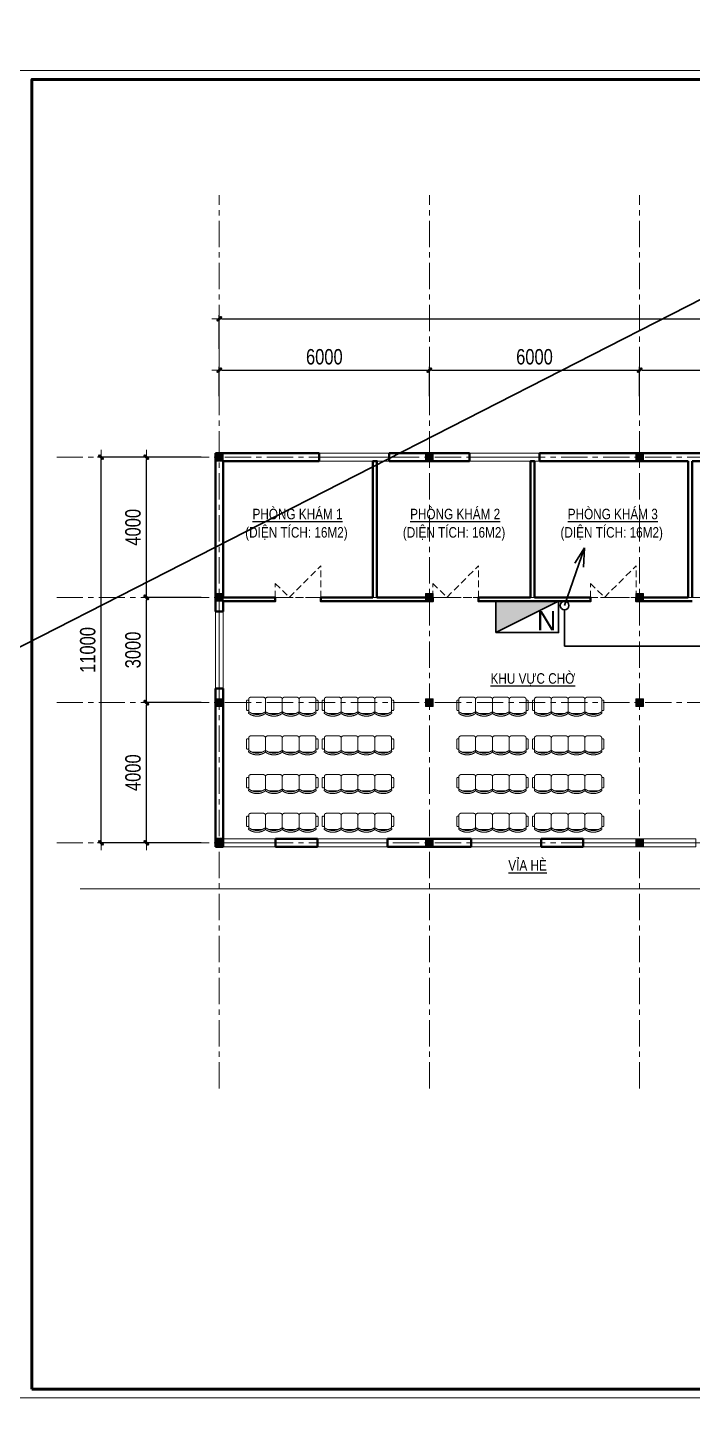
# Model space of a CAD drawing. Header units: millimetres. Extents: x 1109421 to 1726579, y -247837 to 144927.
# Drawn here: x 1224764 to 1243727, y -50244 to -10419 of the extents above; entities that cross this region are included whole.
import ezdxf
from ezdxf.enums import TextEntityAlignment as Align

# ---------------------------------------------------------------- set-up
doc = ezdxf.new("R2010")
doc.units = ezdxf.units.MM
doc.header["$LTSCALE"] = 600
doc.header["$MEASUREMENT"] = 0
doc.set_wipeout_variables(frame=1)
doc.linetypes.add('00_Hidden', pattern=[2.4, 1.6, -0.8])
doc.linetypes.add('CENTER', pattern=[2, 1.25, -0.25, 0.25, -0.25])
doc.layers.get('0').update_dxf_attribs({"lineweight": 0})
doc.layers.get('Defpoints').update_dxf_attribs({"lineweight": 0})
for name, color, linetype, lineweight in [('cat1', 30, 'Continuous', 50), ('cot', 40, 'Continuous', 13), ('dim', 144, 'Continuous', 13), ('Khungten_LCDI', 7, 'Continuous', 25), ('LC Net thay', 7, 'Continuous', 25), ('LC Text1', 3, 'Continuous', 20), ('LC Text2', 7, 'Continuous', 25), ('Noi that', 35, 'Continuous', 9), ('PCCC - CHUA CHAY - ONG D80', 30, 'Continuous', 35), ('PCCC - CHUACHAY - ONG D40', 6, 'Continuous', 35), ('PCCC - CHUACHAY - THIETBI', 1, 'Continuous', 35), ('PCCC-CHUACHAY-THIETBI', 1, 'Continuous', 35), ('thay1', 63, 'Continuous', 18), ('truc', 76, 'CENTER', 9)]:
    doc.layers.add(name, color=color, linetype=linetype, lineweight=lineweight)
doc.styles.add('chu theo TCVN', font='arial.ttf')
doc.styles.add('HOATBIF', font='hoatbif.shx', dxfattribs={"width": 0.8})
doc.styles.add('Khungten', font='VHAVAN.TTF', dxfattribs={"width": 0.9, "height": 5000})
doc.styles.add('T2', font='VHARIAL.TTF', dxfattribs={"width": 0.8})
doc.styles.add('Title', font='VHBLACK.TTF')
doc.dimstyles.new('1-200', dxfattribs={"dimscale": 200, "dimtxt": 2.5, "dimasz": 0.35, "dimexe": 0.5, "dimexo": 0, "dimgap": 0.8, "dimtad": 1, "dimdec": 0, "dimzin": 0, "dimdsep": 46, "dimtxsty": 'HOATBIF', "dimblk1": 'DOT', "dimblk2": 'DOT', "dimsah": 1, "dimcen": -1, "dimdle": 1, "dimclrd": 256, "dimclre": 256, "dimclrt": 4, "dimadec": 3, "dimazin": 2, "dimtfac": 0.333333, "dimtdec": 0, "dimtix": 1, "dimtmove": 2, "dimatfit": 3, "dimldrblk": 'DOT', "dimfxl": 1, "dimtvp": 0.833333, "dimtolj": 1, "dimtzin": 0, "dimarcsym": 0})

# ---------------------------------------------------------------- blocks, each defined once
blk = doc.blocks.new('DOT')
at = {"layer": 'dim'}
for p, q in [((-3, 0), (3, 0)), ((-1, -1), (1, 1))]:
    blk.add_line(p, q, dxfattribs=at)
blk.add_lwpolyline([(0.5, 1), (-1, -0.5), (-0.5, -1), (1, 0.5)], close=True, dxfattribs=at)
blk = doc.blocks.new('*D439')
at = {"layer": 'Defpoints', "color": 0, "transparency": 16777216}
for p in [(1228146, -29663), (1229707, -29663), (1229707, -33663)]:
    blk.add_point(p, dxfattribs=at)
at = {"layer": 'dim', "lineweight": -2, "transparency": 16777216}
for p, q in [((1229707, -29663), (1228046, -29663)), ((1228146, -33593), (1228146, -29733)), ((1229707, -33663), (1228046, -33663))]:
    blk.add_line(p, q, dxfattribs=at)
at = {"layer": 'dim', "lineweight": -2, "transparency": 16777216, "xscale": 70, "yscale": 70, "zscale": 70}
for p, rotation in [((1228146, -29663), 90), ((1228146, -33663), 270)]:
    blk.add_blockref('DOT', p, dxfattribs=dict(at, rotation=rotation))
at = {"layer": 'dim', "color": 4, "transparency": 16777216, "insert": (1227766, -31663), "char_height": 440, "attachment_point": 5, "rotation": 90, "style": 'HOATBIF'}
blk.add_mtext('\\A1;4000', dxfattribs=at)
blk = doc.blocks.new('_Dot')
at = {"color": 0, "linetype": 'ByBlock', "lineweight": -2}
blk.add_line((-0.5, 0), (-1, 0), dxfattribs=at)
at = {"color": 0, "linetype": 'ByBlock', "const_width": 0.5}
blk.add_lwpolyline([(-0.25, 0, 1), (0.25, 0, 1)], format="xyb", close=True, dxfattribs=at)
blk = doc.blocks.new('*D440')
at = {"layer": 'Defpoints', "color": 0, "transparency": 16777216}
for p in [(1228146, -26663), (1229707, -26663), (1229707, -29663)]:
    blk.add_point(p, dxfattribs=at)
at = {"layer": 'dim', "lineweight": -2, "transparency": 16777216}
for p, q in [((1229707, -26663), (1228046, -26663)), ((1228146, -29593), (1228146, -26733)), ((1229707, -29663), (1228046, -29663))]:
    blk.add_line(p, q, dxfattribs=at)
at = {"layer": 'dim', "lineweight": -2, "transparency": 16777216, "xscale": 70, "yscale": 70, "zscale": 70}
for p, rotation in [((1228146, -26663), 90), ((1228146, -29663), 270)]:
    blk.add_blockref('DOT', p, dxfattribs=dict(at, rotation=rotation))
at = {"layer": 'dim', "color": 4, "transparency": 16777216, "insert": (1227766, -28163), "char_height": 440, "attachment_point": 5, "rotation": 90, "style": 'HOATBIF'}
blk.add_mtext('\\A1;3000', dxfattribs=at)
blk = doc.blocks.new('*D441')
at = {"layer": 'Defpoints', "color": 0, "transparency": 16777216}
for p in [(1228146, -22663), (1229707, -22663), (1229707, -26663)]:
    blk.add_point(p, dxfattribs=at)
at = {"layer": 'dim', "lineweight": -2, "transparency": 16777216}
for p, q in [((1229707, -22663), (1228046, -22663)), ((1228146, -26593), (1228146, -22733)), ((1229707, -26663), (1228046, -26663))]:
    blk.add_line(p, q, dxfattribs=at)
at = {"layer": 'dim', "lineweight": -2, "transparency": 16777216, "xscale": 70, "yscale": 70, "zscale": 70}
for p, rotation in [((1228146, -22663), 90), ((1228146, -26663), 270)]:
    blk.add_blockref('DOT', p, dxfattribs=dict(at, rotation=rotation))
at = {"layer": 'dim', "color": 4, "transparency": 16777216, "insert": (1227766, -24663), "char_height": 440, "attachment_point": 5, "rotation": 90, "style": 'HOATBIF'}
blk.add_mtext('\\A1;4000', dxfattribs=at)
blk = doc.blocks.new('c330x450')
at = {"layer": 'cot', "ltscale": 2}
h = blk.add_hatch(color=256, dxfattribs=at)
h.dxf.hatch_style = 1
h.paths.add_polyline_path([(897343, 22412), (897563, 22412), (897563, 22632), (897343, 22632)])
blk.add_lwpolyline([(897343, 22412), (897563, 22412), (897563, 22632), (897343, 22632)], close=True, dxfattribs=at)
blk = doc.blocks.new('*D443')
at = {"layer": 'Defpoints', "color": 0, "transparency": 16777216}
for p in [(1272627, -18717), (1230227, -19574), (1272627, -20843)]:
    blk.add_point(p, dxfattribs=at)
at = {"layer": 'dim', "lineweight": -2, "transparency": 16777216}
for p, q in [((1230227, -19574), (1230227, -18617)), ((1230297, -18717), (1272557, -18717)), ((1272627, -20843), (1272627, -18617))]:
    blk.add_line(p, q, dxfattribs=at)
at = {"layer": 'dim', "lineweight": -2, "transparency": 16777216, "xscale": 70, "yscale": 70, "zscale": 70, "rotation": 180}
blk.add_blockref('DOT', (1230227, -18717), dxfattribs=at)
at = {"layer": 'dim', "lineweight": -2, "transparency": 16777216, "xscale": 70, "yscale": 70, "zscale": 70}
blk.add_blockref('DOT', (1272627, -18717), dxfattribs=at)
at = {"layer": 'dim', "color": 4, "transparency": 16777216, "insert": (1251427, -18337), "char_height": 440, "attachment_point": 5, "style": 'HOATBIF'}
blk.add_mtext('\\A1;42400', dxfattribs=at)
blk = doc.blocks.new('*D444')
at = {"layer": 'Defpoints', "color": 0, "transparency": 16777216}
for p in [(1236227, -20182), (1230227, -20922), (1236227, -20922)]:
    blk.add_point(p, dxfattribs=at)
at = {"layer": 'dim', "lineweight": -2, "transparency": 16777216}
for p, q in [((1230227, -20922), (1230227, -20082)), ((1230297, -20182), (1236157, -20182)), ((1236227, -20922), (1236227, -20082))]:
    blk.add_line(p, q, dxfattribs=at)
at = {"layer": 'dim', "lineweight": -2, "transparency": 16777216, "xscale": 70, "yscale": 70, "zscale": 70, "rotation": 180}
blk.add_blockref('DOT', (1230227, -20182), dxfattribs=at)
at = {"layer": 'dim', "lineweight": -2, "transparency": 16777216, "xscale": 70, "yscale": 70, "zscale": 70}
blk.add_blockref('DOT', (1236227, -20182), dxfattribs=at)
at = {"layer": 'dim', "color": 4, "transparency": 16777216, "insert": (1233227, -19802), "char_height": 440, "attachment_point": 5, "style": 'HOATBIF'}
blk.add_mtext('\\A1;6000', dxfattribs=at)
blk = doc.blocks.new('*D445')
at = {"layer": 'Defpoints', "color": 0, "transparency": 16777216}
for p in [(1242227, -20182), (1236227, -20922), (1242227, -20922)]:
    blk.add_point(p, dxfattribs=at)
at = {"layer": 'dim', "lineweight": -2, "transparency": 16777216}
for p, q in [((1236227, -20922), (1236227, -20082)), ((1236297, -20182), (1242157, -20182)), ((1242227, -20922), (1242227, -20082))]:
    blk.add_line(p, q, dxfattribs=at)
at = {"layer": 'dim', "lineweight": -2, "transparency": 16777216, "xscale": 70, "yscale": 70, "zscale": 70, "rotation": 180}
blk.add_blockref('DOT', (1236227, -20182), dxfattribs=at)
at = {"layer": 'dim', "lineweight": -2, "transparency": 16777216, "xscale": 70, "yscale": 70, "zscale": 70}
blk.add_blockref('DOT', (1242227, -20182), dxfattribs=at)
at = {"layer": 'dim', "color": 4, "transparency": 16777216, "insert": (1239227, -19802), "char_height": 440, "attachment_point": 5, "style": 'HOATBIF'}
blk.add_mtext('\\A1;6000', dxfattribs=at)
blk = doc.blocks.new('*D446')
at = {"layer": 'Defpoints', "color": 0, "transparency": 16777216}
for p in [(1248227, -20182), (1242227, -20922), (1248227, -20922)]:
    blk.add_point(p, dxfattribs=at)
at = {"layer": 'dim', "lineweight": -2, "transparency": 16777216}
for p, q in [((1242227, -20922), (1242227, -20082)), ((1242297, -20182), (1248157, -20182)), ((1248227, -20922), (1248227, -20082))]:
    blk.add_line(p, q, dxfattribs=at)
at = {"layer": 'dim', "lineweight": -2, "transparency": 16777216, "xscale": 70, "yscale": 70, "zscale": 70, "rotation": 180}
blk.add_blockref('DOT', (1242227, -20182), dxfattribs=at)
at = {"layer": 'dim', "lineweight": -2, "transparency": 16777216, "xscale": 70, "yscale": 70, "zscale": 70}
blk.add_blockref('DOT', (1248227, -20182), dxfattribs=at)
at = {"layer": 'dim', "color": 4, "transparency": 16777216, "insert": (1245227, -19802), "char_height": 440, "attachment_point": 5, "style": 'HOATBIF'}
blk.add_mtext('\\A1;6000', dxfattribs=at)
blk = doc.blocks.new('*D451')
at = {"layer": 'Defpoints', "color": 0, "transparency": 16777216}
for p in [(1226854, -22663), (1229707, -22663), (1229707, -33663)]:
    blk.add_point(p, dxfattribs=at)
at = {"layer": 'dim', "lineweight": -2, "transparency": 16777216}
for p, q in [((1229707, -22663), (1226754, -22663)), ((1226854, -33593), (1226854, -22733)), ((1229707, -33663), (1226754, -33663))]:
    blk.add_line(p, q, dxfattribs=at)
at = {"layer": 'dim', "lineweight": -2, "transparency": 16777216, "xscale": 70, "yscale": 70, "zscale": 70}
for p, rotation in [((1226854, -22663), 90), ((1226854, -33663), 270)]:
    blk.add_blockref('DOT', p, dxfattribs=dict(at, rotation=rotation))
at = {"layer": 'dim', "color": 4, "transparency": 16777216, "insert": (1226474, -28163), "char_height": 440, "attachment_point": 5, "rotation": 90, "style": 'HOATBIF'}
blk.add_mtext('\\A1;11000', dxfattribs=at)
blk = doc.blocks.new('d1300')
at = {"layer": 'Noi that', "linetype": '00_Hidden', "ltscale": 0.2}
for p, q in [((898202, 20687), (899102, 21587)), ((899102, 20687), (899102, 21587)), ((897802, 20687), (897802, 21087)), ((897802, 21087), (898202, 20687)), ((897802, 20687), (899102, 20687))]:
    blk.add_line(p, q, dxfattribs=at)
blk = doc.blocks.new('dfdfdffđ')
at = {"layer": 'Noi that', "linetype": '00_Hidden'}
for p, q in [((954197, -6316), (954197, -6571)), ((954257, -6273), (954257, -6613)), ((954677, -6213), (954317, -6213)), ((954737, -6613), (954737, -6273)), ((954737, -6613), (954737, -6273)), ((954797, -6213), (955157, -6213)), ((955217, -6273), (955217, -6613)), ((955217, -6273), (955217, -6613)), ((955637, -6213), (955277, -6213)), ((955697, -6613), (955697, -6273)), ((955697, -6613), (955697, -6273)), ((955757, -6213), (956117, -6213)), ((956177, -6273), (956177, -6613)), ((956237, -6316), (956237, -6571)), ((954348, -6673), (954646, -6673)), ((955126, -6673), (954828, -6673)), ((955308, -6673), (955606, -6673)), ((956086, -6673), (955788, -6673))]:
    blk.add_line(p, q, dxfattribs=at)
for centre, radius, start, end in [((954227, -6324), 31.2, 343.7398, 196.2602), ((954317, -6273), 60, 90, 180), ((954677, -6273), 60, 0, 90), ((954797, -6273), 60, 90, 180), ((955157, -6273), 60, 0, 90), ((955277, -6273), 60, 90, 180), ((955637, -6273), 60, 0, 90), ((955757, -6273), 60, 90, 180), ((956117, -6273), 60, 0, 90), ((956207, -6324), 31.2, 343.7398, 196.2602), ((954227, -6562), 31.2, 163.7398, 16.2602), ((954275, -6660), 21.9, 57.9726, 216.6901), ((954317, -6613), 60, 180, 207.5844), ((954497, -6353), 400, 233.1301, 306.8699), ((954497, -6310), 393, 237.5758, 302.4242), ((954720, -6660), 21.9, 323.3099, 122.0274), ((954677, -6613), 60, 332.4156, 0), ((954755, -6660), 21.9, 57.9726, 216.6901), ((954797, -6613), 60, 180, 207.5844), ((954977, -6353), 400, 233.1301, 306.8699), ((954977, -6310), 393, 237.5758, 302.4242), ((955200, -6660), 21.9, 323.3099, 122.0274), ((955157, -6613), 60, 332.4156, 0), ((955235, -6660), 21.9, 57.9726, 216.6901), ((955277, -6613), 60, 180, 207.5844), ((955457, -6353), 400, 233.1301, 306.8699), ((955457, -6310), 393, 237.5758, 302.4242), ((955680, -6660), 21.9, 323.3099, 122.0274), ((955637, -6613), 60, 332.4156, 0), ((955715, -6660), 21.9, 57.9726, 216.6901), ((955757, -6613), 60, 180, 207.5844), ((955937, -6353), 400, 233.1301, 306.8699), ((955937, -6310), 393, 237.5758, 302.4242), ((956160, -6660), 21.9, 323.3099, 122.0274), ((956117, -6613), 60, 332.4156, 0), ((956207, -6562), 31.2, 163.7398, 16.2602)]:
    blk.add_arc(centre, radius, start, end, dxfattribs=at)
blk = doc.blocks.new('lcdi fix')
at = {"layer": 'Defpoints', "lineweight": 0}
blk.add_lwpolyline([(-1200, -14850), (-1200, 14850), (40800, 14850), (40800, -14850)], close=True, dxfattribs=at)
at = {"layer": 'Khungten_LCDI', "color": 5, "lineweight": 25}
blk.add_line((40600, -14650), (40600, 14650), dxfattribs=at)
at = {"layer": 'Khungten_LCDI', "color": 9, "lineweight": 15}
for p, q in [((38600, -10133), (38600, -14500)), ((40450, -11100), (36750, -11100)), ((40450, -12067), (36750, -12067)), ((40450, -13033), (36750, -13033))]:
    blk.add_line(p, q, dxfattribs=at)
at = {"layer": 'Khungten_LCDI', "color": 5, "lineweight": 60}
blk.add_lwpolyline([(0, -14650), (0, 14650), (40600, 14650), (40600, -14650)], close=True, dxfattribs=at)
at = {"layer": 'Khungten_LCDI', "color": 9, "lineweight": 15}
for points in [[(36750, -9983), (40450, -9983), (40450, -7667), (36750, -7667)], [(36750, -14500), (40450, -14500), (40450, -10133), (36750, -10133)]]:
    blk.add_lwpolyline(points, close=True, dxfattribs=at)
at = {"color": 7, "style": 'Khungten'}
blk.add_text('tªn b¶n vÏ - drawing title', height=160, dxfattribs=at).set_placement((38566, -7977), align=Align.CENTER)
at = {"color": 7}
for s, height, style, width, p in [('hiÖu chØnh', 150, 'Khungten', 0.8, (37592, -10499)), ('revision', 150, 'Khungten', 0.8, (37592, -10891)), ('ngµy hoµn thµnh', 150, 'Khungten', 0.8, (37654, -11466)), ('issue date', 150, 'Khungten', 0.8, (37654, -11862)), ('giai ®o¹n', 150, 'Khungten', 0.8, (37592, -12433)), ('lcdi / tksb', 200, 'Title', 0.7, (39571, -12684)), ('design stage', 150, 'Khungten', 0.8, (37592, -12883)), ('b¶n vÏ', 150, 'Khungten', 0.8, (37592, -13544)), ('drawing nO', 150, 'Khungten', 0.8, (37592, -13994))]:
    blk.add_text(s, height=height, dxfattribs=dict(at, style=style, width=width)).set_placement(p, align=Align.CENTER)
at = {"color": 7, "style": 'Khungten', "width": 0.8}
for tag, p in [('REVISION', (39499, -10746)), ('NGAYHT', (39546, -11609))]:
    blk.add_attdef(tag, text='', height=200, dxfattribs=at).set_placement(p, align=Align.CENTER)
at = {"layer": 'LC Text1', "style": 'Title', "width": 1.485915}
for tag, p, p2 in [('TENBANVE1', (36913, -8886), (40339, -8886)), ('TENBANVE2', (36913, -9562), (40339, -9562))]:
    blk.add_attdef(tag, text='', height=250, dxfattribs=at).set_placement(p, p2, align=Align.FIT)
at = {"layer": 'LC Text1', "style": 'Title', "width": 0.7}
blk.add_attdef('SOBANVE', text='', height=250, dxfattribs=at).set_placement((39562, -13896), align=Align.CENTER)
blk = doc.blocks.new('HOP CUU HOA')
at = {"layer": 'PCCC-CHUACHAY-THIETBI'}
blk.add_hatch(color=256, dxfattribs=at).paths.add_polyline_path([(8, 4), (0, 4), (0, 0)])
blk.add_line((0, 0), (8, 4), dxfattribs=at)
blk.add_lwpolyline([(0, 0), (8, 0), (8, 4), (0, 4)], close=True, dxfattribs=at)

msp = doc.modelspace()

# ---------------------------------------------------------------- linework, layer by layer
at = {"layer": 'cat1'}
for p, q in [((1230116.5, -27063.3), (1230116.5, -22553.3)), ((1230116.5, -22553.3), (1233081.6, -22553.3)), ((1233081.6, -22553.3), (1233081.6, -22773.3)), ((1235081.5, -22553.3), (1235081.5, -22773.3)), ((1235081.5, -22553.3), (1236116.5, -22553.3)), ((1236116.5, -22553.3), (1236336.5, -22553.3)), ((1236336.5, -22553.3), (1237371.5, -22553.3)), ((1237371.5, -22553.3), (1237371.5, -22773.3)), ((1239371.5, -22553.3), (1245081.6, -22553.3)), ((1239371.5, -22553.3), (1239371.5, -22773.3)), ((1230336.5, -22773.3), (1233081.6, -22773.3)), ((1230336.5, -26663.3), (1230336.5, -22773.3)), ((1235081.5, -22773.3), (1236116.5, -22773.3)), ((1236116.5, -22773.3), (1236336.5, -22773.3)), ((1236336.5, -22773.3), (1237371.5, -22773.3)), ((1239371.5, -22773.3), (1243616.5, -22773.3)), ((1243726.5, -22773.3), (1245081.6, -22773.3)), ((1230116.5, -27063.3), (1230336.5, -27063.3)), ((1230336.5, -27063.3), (1230336.5, -26773.3)), ((1230116.5, -33773.3), (1230116.5, -29263.3)), ((1230116.5, -29263.3), (1230336.5, -29263.3)), ((1230336.5, -33773.3), (1230336.5, -29263.3)), ((1230116.5, -33553.3), (1230336.5, -33553.3)), ((1230336.5, -33773.3), (1230116.5, -33773.3)), ((1231836.5, -33553.3), (1231836.5, -33773.3)), ((1231836.5, -33553.3), (1233031.5, -33553.3)), ((1231836.5, -33773.3), (1233031.5, -33773.3)), ((1233031.5, -33553.3), (1233031.5, -33773.3)), ((1235031.5, -33553.3), (1235031.5, -33773.3)), ((1235031.5, -33553.3), (1237421.5, -33553.3)), ((1235031.5, -33773.3), (1237421.5, -33773.3)), ((1237421.5, -33553.3), (1237421.5, -33773.3)), ((1239421.5, -33553.3), (1239421.5, -33773.3)), ((1239421.5, -33553.3), (1240616.5, -33553.3)), ((1239421.5, -33773.3), (1240616.5, -33773.3)), ((1240616.5, -33773.3), (1240616.5, -33553.3))]:
    msp.add_line(p, q, dxfattribs=at)
for points in [[(1234616.5, -26663.3), (1234616.5, -22773.3), (1234726.5, -22773.3), (1234726.5, -26663.3)], [(1239116.5, -26663.3), (1239116.5, -22773.3), (1239226.5, -22773.3), (1239226.5, -26663.3)], [(1243616.5, -26663.3), (1243616.5, -22773.3)], [(1243726.5, -22773.3), (1243726.5, -26663.3)], [(1230336.5, -26663.3), (1231826.5, -26663.3), (1231826.5, -26773.3), (1230336.5, -26773.3)], [(1234616.5, -26773.3), (1233126.5, -26773.3), (1233126.5, -26663.3), (1234616.5, -26663.3)], [(1234726.5, -26663.3), (1236326.5, -26663.3), (1236326.5, -26773.3), (1234726.5, -26773.3)], [(1239116.5, -26773.3), (1237626.5, -26773.3), (1237626.5, -26663.3), (1239116.5, -26663.3)], [(1239226.5, -26663.3), (1240826.5, -26663.3), (1240826.5, -26773.3), (1239226.5, -26773.3)], [(1243616.5, -26773.3), (1242126.5, -26773.3), (1242126.5, -26663.3), (1243616.5, -26663.3)], [(1234726.5, -26773.3), (1234616.5, -26773.3)], [(1239226.5, -26773.3), (1239116.5, -26773.3)], [(1243726.5, -26773.3), (1243616.5, -26773.3)]]:
    msp.add_lwpolyline(points, dxfattribs=at)
at = {"layer": 'PCCC - CHUACHAY - ONG D40'}
for p, q in [((1240650.6, -25253.3), (1240379.6, -25687.1)), ((1240650.6, -25253.3), (1240623.8, -25804.1)), ((1260942.9, -28053), (1240087.9, -28053))]:
    msp.add_line(p, q, dxfattribs=at)
at = {"layer": 'thay1'}
for p, q in [((1233081.6, -22663.3), (1235081.5, -22663.3)), ((1239371.5, -22663.3), (1237371.5, -22663.3)), ((1231836.5, -33663.3), (1230336.5, -33663.3)), ((1233031.5, -33663.3), (1235031.5, -33663.3)), ((1239421.5, -33663.3), (1237421.5, -33663.3)), ((1240616.5, -33663.3), (1242116.5, -33663.3)), ((1243836.5, -33663.3), (1242336.5, -33663.3)), ((1267926.5, -34973.3), (1226258.6, -34973.3))]:
    msp.add_line(p, q, dxfattribs=at)
for points in [[(1233081.6, -22773.3), (1235081.5, -22773.3), (1235081.5, -22553.3), (1233081.6, -22553.3)], [(1239371.5, -22773.3), (1237371.5, -22773.3), (1237371.5, -22553.3), (1239371.5, -22553.3)], [(1230116.5, -27063.3), (1230336.5, -27063.3), (1230336.5, -29263.3), (1230116.5, -29263.3)], [(1230226.5, -29263.3), (1230226.5, -29263.3), (1230226.5, -27063.3), (1230226.5, -27063.3)], [(1230336.5, -33553.3), (1231836.5, -33553.3), (1231836.5, -33773.3), (1230336.5, -33773.3)], [(1233031.5, -33773.3), (1235031.5, -33773.3), (1235031.5, -33553.3), (1233031.5, -33553.3)], [(1239421.5, -33773.3), (1237421.5, -33773.3), (1237421.5, -33553.3), (1239421.5, -33553.3)], [(1240616.5, -33773.3), (1242116.5, -33773.3), (1242116.5, -33553.3), (1240616.5, -33553.3)], [(1243836.5, -33773.3), (1242336.5, -33773.3), (1242336.5, -33553.3), (1243836.5, -33553.3)]]:
    msp.add_lwpolyline(points, close=True, dxfattribs=at)
at = {"layer": 'truc'}
for p, q in [((1230226.5, -40669.1), (1230226.5, -15187.2)), ((1236226.5, -40669.1), (1236226.5, -15187.2)), ((1242226.5, -40669.1), (1242226.5, -15187.2)), ((1225585.7, -22663.3), (1275321.5, -22663.3)), ((1225585.7, -26663.3), (1275321.5, -26663.3)), ((1225585.7, -29663.3), (1275321.5, -29663.3)), ((1225585.7, -33663.3), (1275321.5, -33663.3))]:
    msp.add_line(p, q, dxfattribs=at)

# ---------------------------------------------------------------- block references
at = {"layer": 'cat1'}
for name, p in [('c330x450', (332773.2, -45185.1)), ('c330x450', (338773.2, -45185.1)), ('c330x450', (344773.2, -45185.1)), ('d1300', (334024.2, -47350.4)), ('d1300', (338524.2, -47350.4)), ('d1300', (343024.2, -47350.4)), ('c330x450', (332773.2, -49185.1)), ('c330x450', (338773.2, -49185.1)), ('c330x450', (344773.2, -49185.1)), ('c330x450', (332773.2, -52185.1)), ('dfdfdffđ', (276810.2, -23298.2)), ('dfdfdffđ', (278970.3, -23298.2)), ('c330x450', (338773.2, -52185.1)), ('dfdfdffđ', (282810.2, -23298.2)), ('dfdfdffđ', (284970.3, -23298.2)), ('c330x450', (344773.2, -52185.1)), ('dfdfdffđ', (276810.2, -24401.6)), ('dfdfdffđ', (278970.3, -24401.6)), ('dfdfdffđ', (282810.2, -24401.6)), ('dfdfdffđ', (284970.3, -24401.6)), ('dfdfdffđ', (276810.2, -25505.1)), ('dfdfdffđ', (278970.3, -25505.1)), ('dfdfdffđ', (282810.2, -25505.1)), ('dfdfdffđ', (284970.3, -25505.1)), ('dfdfdffđ', (276810.2, -26608.5)), ('dfdfdffđ', (278970.3, -26608.5)), ('dfdfdffđ', (282810.2, -26608.5)), ('dfdfdffđ', (284970.3, -26608.5))]:
    msp.add_blockref(name, p, dxfattribs=at)
at = {"layer": 'cat1', "xscale": -1, "rotation": 180}
for p in [(332773.2, -11141.4), (338773.2, -11141.4), (344773.2, -11141.4)]:
    msp.add_blockref('c330x450', p, dxfattribs=at)
at = {"layer": 'LC Net thay'}
ref = msp.add_blockref('lcdi fix', (1224877.2, -30565.4), dxfattribs=dict(at, xscale=1.275, yscale=1.275, zscale=1.275))
ref.add_attrib('NGAYHT', '2020', dxfattribs={"layer": 'LC Text1', "height": 255, "style": 'Khungten', "width": 0.8}).set_placement((1275298.4, -45367.3), align=Align.CENTER)
ref.add_attrib('REVISION', 'lÇn 1', dxfattribs={"layer": 'LC Text1', "height": 255, "style": 'Khungten', "width": 0.8}).set_placement((1275238.1, -44266.9), align=Align.CENTER)
ref.add_attrib('SOBANVE', 'KT-01', dxfattribs={"layer": 'LC Text1', "height": 318.75, "style": 'Title', "width": 0.7}).set_placement((1275318.7, -48283), align=Align.CENTER)
ref.add_attrib('TENBANVE1', 'mÆt b»ng tÇng 1', dxfattribs={"layer": 'LC Text1', "height": 318.75, "style": 'Title', "width": 0.939407}).set_placement((1271940.8, -41894.7), (1276309.6, -41894.7), align=Align.FIT)

# ---------------------------------------------------------------- texts
at = {"layer": 'LC Text2', "style": 'T2', "width": 0.8}
for s, p in [('%%Uphßng kh¸m 1', (1231176.8, -24434.8)), ('%%Uphßng kh¸m 2', (1235676.8, -24434.8)), ('%%Uphßng kh¸m 3', (1240176.8, -24434.8)), ('(diÖn tÝch: 16m2)', (1230969, -24958.1)), ('(diÖn tÝch: 16m2)', (1235469, -24958.1)), ('(diÖn tÝch: 16m2)', (1239969, -24958.1)), ('%%Ukhu vùc chê', (1237972.7, -29125.2)), ('%%UvØa hÌ', (1238480.3, -34456.9))]:
    msp.add_text(s, height=300, dxfattribs=at).set_placement(p)
at = {"layer": 'PCCC - CHUACHAY - THIETBI', "style": 'chu theo TCVN'}
msp.add_text('N', height=549.3, dxfattribs=at).set_placement((1239297, -27600.6))

# ---------------------------------------------------------------- dimensions: what is measured, and where the dimension line sits
at = {"layer": 'dim'}
for base, p1, p2, picture, middle in [((1272626.5, -18716.9), (1230226.5, -19573.6), (1272626.5, -20842.6), '*D443', (1251426.5, -18336.9)), ((1236226.5, -20182.2), (1230226.5, -20921.8), (1236226.5, -20921.8), '*D444', (1233226.5, -19802.2)), ((1242226.5, -20182.2), (1236226.5, -20921.8), (1242226.5, -20921.8), '*D445', (1239226.5, -19802.2)), ((1248226.5, -20182.2), (1242226.5, -20921.8), (1248226.5, -20921.8), '*D446', (1245226.5, -19802.2))]:
    dim = msp.add_linear_dim(base=base, p1=p1, p2=p2, dimstyle='1-200', override={"dimtxt": 2.2}, dxfattribs=at)
    dim.commit()
    dim.dimension.update_dxf_attribs({"geometry": picture, "text_midpoint": middle})
for base, p1, p2, picture, middle in [((1226853.7, -22663.3), (1229707.4, -33663.3), (1229707.4, -22663.3), '*D451', (1226473.7, -28163.3)), ((1228145.9, -22663.3), (1229707.4, -26663.3), (1229707.4, -22663.3), '*D441', (1227765.9, -24663.3)), ((1228145.9, -26663.3), (1229707.4, -29663.3), (1229707.4, -26663.3), '*D440', (1227765.9, -28163.3)), ((1228145.9, -29663.3), (1229707.4, -33663.3), (1229707.4, -29663.3), '*D439', (1227765.9, -31663.3))]:
    dim = msp.add_linear_dim(base=base, p1=p1, p2=p2, angle=90, dimstyle='1-200', override={"dimtxt": 2.2}, dxfattribs=at)
    dim.commit()
    dim.dimension.update_dxf_attribs({"geometry": picture, "text_midpoint": middle})

# ---------------------------------------------------------------- next in the draw order: block references
at = {"layer": 'PCCC - CHUACHAY - THIETBI', "xscale": 223.7215908244252, "yscale": 223.7215909117367, "zscale": 223.7215909080987}
msp.add_blockref('HOP CUU HOA', (1238126.7, -27668.1), dxfattribs=at)

# ---------------------------------------------------------------- next in the draw order: linework, layer by layer
at = {"layer": 'PCCC - CHUA CHAY - ONG D80'}
msp.add_lwpolyline([(1116227.6, -83326), (1408733.9, 65891.7)], dxfattribs=at)
at = {"layer": 'PCCC - CHUACHAY - ONG D40'}
for p, q in [((1240087.9, -26896.6), (1240650.6, -25253.3)), ((1239964.5, -26896.6), (1239916.4, -26896.6)), ((1240087.9, -27020), (1240087.9, -28053))]:
    msp.add_line(p, q, dxfattribs=at)
msp.add_circle((1240087.9, -26896.6), 123.4, dxfattribs=at)

doc.saveas('drawing.dxf')
